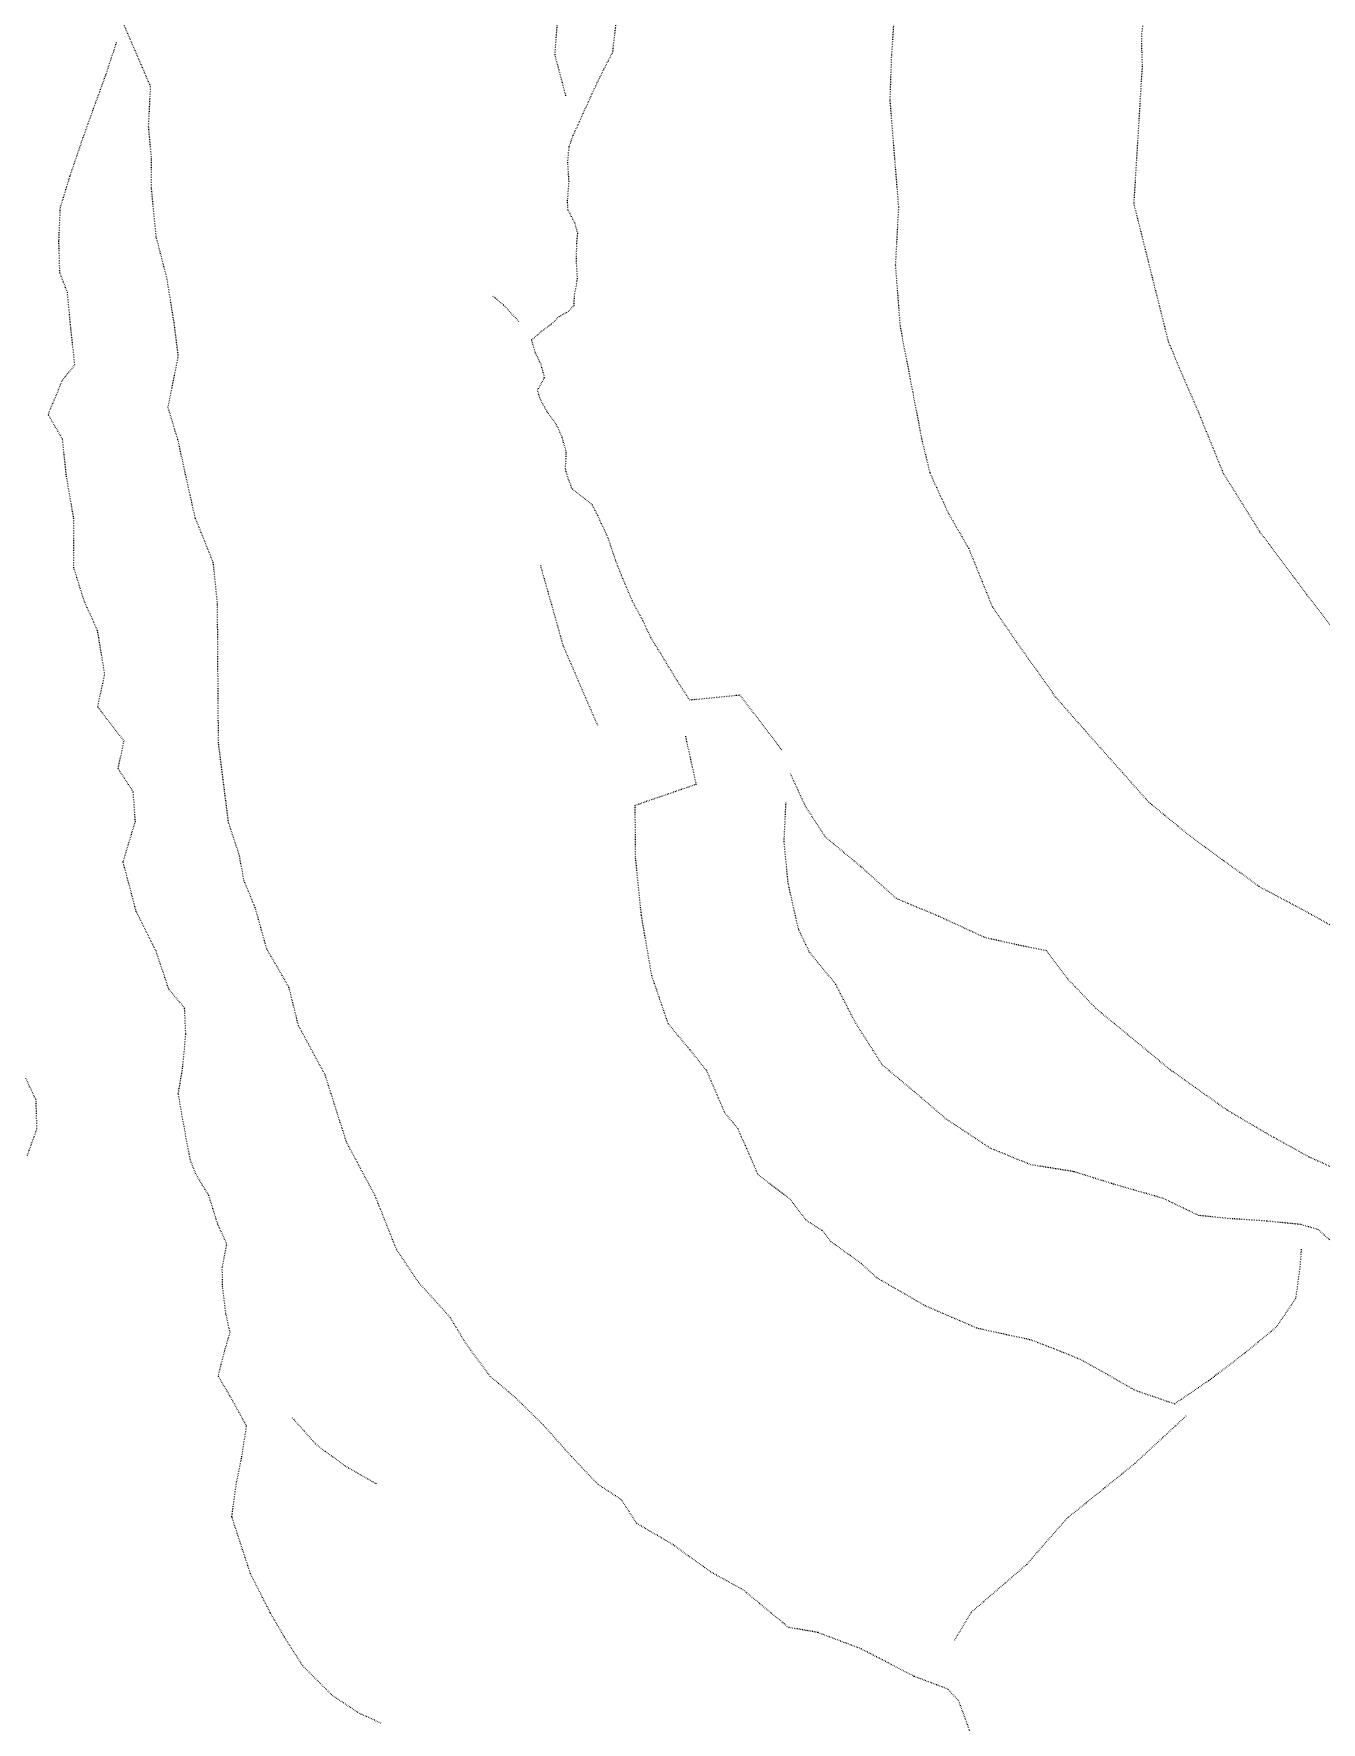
# Model space of a CAD drawing. Extents: x 682410 to 689460, y 7661803 to 7669124.
# Drawn here: x 684706.3 to 684974, y 7663537.7 to 7663888.6 of the extents above; entities that cross this region are included whole.
import ezdxf

# ---------------------------------------------------------------- set-up
doc = ezdxf.new("R2010")
doc.units = 0
doc.header["$MEASUREMENT"] = 0
doc.linetypes.add('DOT', pattern=[0.25, 0, -0.25])
doc.layers.add('02 TOE_Line', color=1, linetype='DOT', lineweight=20)

msp = doc.modelspace()

# ---------------------------------------------------------------- linework, layer by layer
at = {"layer": '02 TOE_Line'}
for points in [[(684791.23, 7664034.11, 4040.18), (684791.23, 7664027.28, 4040.16), (684792.95, 7664019.36, 4040.14), (684793.46, 7664008.15, 4040.04), (684794.41, 7663999.5, 4039.77), (684795.26, 7663990.09, 4039.89), (684796.26, 7663984.79, 4040.02), (684800.06, 7663976.8, 4039.56), (684800.77, 7663973.18, 4039.58), (684801.42, 7663970.08, 4039.54), (684807.92, 7663965.03, 4039.46), (684805.64, 7663959.06, 4039.52), (684804.61, 7663956.67, 4039.71), (684804.22, 7663947.71, 4040.04), (684805.31, 7663936.41, 4039.85), (684808.85, 7663933.56, 4039.67), (684811.12, 7663924.74, 4039.71), (684810.93, 7663917.08, 4039.8), (684810.33, 7663911.15, 4039.81), (684813.98, 7663902.56, 4039.85), (684815.14, 7663891.68, 4039.88), (684814.58, 7663884.26, 4039.89), (684816.85, 7663875.69, 4039.81)], [(684901.38, 7663534.57, 3965.49), (684898.61, 7663542.13, 3970.68), (684896.32, 7663544.61, 3972.9), (684889.31, 7663547.25, 3973.57), (684878.31, 7663552.95, 3974.76), (684869.27, 7663556.37, 3975.35), (684863.21, 7663557.42, 3975.6), (684853.78, 7663565.21, 3977.3), (684846.98, 7663568.97, 3977.05), (684839.02, 7663574.73, 3976.61), (684831.63, 7663579.04, 3977.63), (684828.44, 7663583.96, 3977.59), (684823.53, 7663587.18, 3977.79), (684818.09, 7663592.91, 3978.29), (684812.18, 7663599.53, 3979.21), (684806.23, 7663605.35, 3978.53), (684801.17, 7663609.58, 3978.72), (684796.16, 7663616.33, 3978.7), (684792.88, 7663621.81, 3979.67), (684786.27, 7663629.13, 3978.86), (684781.66, 7663636.02, 3978.21), (684777.25, 7663647.12, 3977.85), (684771.28, 7663658.3, 3978.11), (684766.87, 7663672.22, 3978.23), (684761.31, 7663682.47, 3977.72), (684759.34, 7663690.42, 3979.33), (684754.72, 7663698.42, 3978.87), (684752.31, 7663707, 3978.75), (684749.96, 7663712.68, 3979.34), (684749.04, 7663717.8, 3979.52), (684746.77, 7663724.69, 3979.71), (684746, 7663730.78, 3979.39), (684744.68, 7663741.29, 3979.59), (684744.47, 7663770.23, 3983.22), (684743.59, 7663778.73, 3983.32), (684739.82, 7663788.06, 3982.9), (684736.24, 7663804.21, 3983.92), (684734.18, 7663810.99, 3983.68), (684736.33, 7663821.6, 3983.85), (684735.5, 7663828.18, 3984.53), (684733.97, 7663837.8, 3986.03), (684731.73, 7663846.35, 3987.17), (684730.75, 7663856.53, 3988.38), (684730.77, 7663862.72, 3989.09), (684730.15, 7663869.22, 3989.61), (684730.56, 7663877.66, 3990.24), (684724.55, 7663891.58, 3987.71)], [(684861.83, 7663739.74, 4049.2), (684853.12, 7663751.14, 4041.97), (684842.66, 7663750.11, 4035.42), (684840.09, 7663754.08, 4035.3), (684837.41, 7663758.51, 4035.17), (684834.57, 7663763.09, 4035.07), (684832.92, 7663766.65, 4035.06), (684830.66, 7663770.82, 4035.1), (684828.44, 7663776.13, 4035.73), (684827.21, 7663779.27, 4035.64), (684825.66, 7663783.91, 4035.81), (684823.5, 7663788.54, 4036.09), (684822.41, 7663790.66, 4036.06), (684820.87, 7663791.94, 4035.55), (684818.24, 7663794, 4034.63), (684817.37, 7663796.22, 4034.61), (684816.8, 7663798.23, 4034.69), (684817.01, 7663801.58, 4035.58), (684816.13, 7663804.72, 4035.97), (684814.84, 7663807.6, 4035.6), (684812.94, 7663810.13, 4034.84), (684811.6, 7663812.55, 4034.33), (684811.03, 7663814.51, 4034.31), (684812.47, 7663817.14, 4035.84), (684811.75, 7663819.87, 4035.75), (684810.57, 7663822.29, 4035.83), (684809.79, 7663824.97, 4035.31), (684811.91, 7663826.82, 4037.06), (684814.22, 7663828.52, 4038.62), (684815.51, 7663829.86, 4039.82), (684817.37, 7663830.84, 4041.07), (684818.6, 7663832.13, 4042.18), (684818.71, 7663834.24, 4042.41), (684819.32, 7663837.69, 4042.83), (684819.12, 7663841.14, 4043.06), (684819.17, 7663844.95, 4043), (684819.38, 7663847.12, 4042.95), (684818.76, 7663849.33, 4042.5), (684817.31, 7663852.06, 4041.37), (684817.26, 7663853.97, 4041.02), (684817.57, 7663857.83, 4040.92), (684817.31, 7663861.8, 4040.72), (684817.57, 7663865.1, 4040.55), (684818.45, 7663867.52, 4040.05), (684820.2, 7663871.33, 4040.1), (684821.95, 7663875.25, 4040.19), (684823.55, 7663878.65, 4040.25), (684824.84, 7663881.27, 4040.17), (684825.71, 7663882.97, 4040.12), (684826.69, 7663884.78, 4040.05), (684826.79, 7663886.07, 4040.03), (684827.62, 7663892.87, 4039.95)], [(684885.25, 7663893.71, 4071.15), (684884.59, 7663884.03, 4071.07), (684884.26, 7663874.84, 4070.99), (684885.25, 7663862.53, 4070.97), (684886.07, 7663852.51, 4071.42), (684885.41, 7663840.53, 4071.3), (684886.4, 7663827.73, 4071.29), (684889.02, 7663814.11, 4071.37), (684890.83, 7663804.59, 4071.47), (684892.63, 7663797.2, 4071.41), (684896.41, 7663789, 4071.42), (684900.67, 7663781.61, 4071.45), (684905.6, 7663769.47, 4071.54), (684910.69, 7663762.08, 4071.59), (684918.73, 7663750.76, 4071.65), (684924.64, 7663744.03, 4071.56), (684932.68, 7663735, 4071.27), (684938.09, 7663728.93, 4070.89), (684946.47, 7663722.04, 4071.02), (684961.07, 7663711.37, 4070.97), (684969.44, 7663706.94, 4070.69), (684977.48, 7663702.5, 4070.24)], [(684937.32, 7663894.27, 4104.12), (684936.58, 7663888.37, 4103.9), (684936.63, 7663884.72, 4103.83), (684936.73, 7663881.84, 4103.81), (684934.98, 7663853.3, 4103.61), (684937.53, 7663843.08, 4103.64), (684942.18, 7663824.5, 4103.31), (684948.45, 7663809.86, 4103.11), (684953.56, 7663797.32, 4102.54), (684961.23, 7663785.01, 4101.97), (684970.99, 7663772, 4102.11), (684977.49, 7663763.63, 4102.44)], [(684778.44, 7663537.54, 3960.04), (684773.99, 7663539.54, 3960.12), (684768.46, 7663543.19, 3960.26), (684762.21, 7663549.42, 3960.45), (684758.38, 7663555.41, 3960.9), (684755.45, 7663560.48, 3961.28), (684751.34, 7663568.57, 3962.07), (684747.45, 7663580.43, 3963.63), (684748.45, 7663587.68, 3964.89), (684749.54, 7663592.93, 3965.23), (684750.52, 7663599.28, 3965.92), (684747.04, 7663605.57, 3966.14), (684744.63, 7663609.62, 3966.66), (684745.89, 7663614.66, 3967.05), (684747.09, 7663618.72, 3967.39), (684746.22, 7663622.55, 3967.67), (684745.53, 7663628.28, 3968.16), (684745.46, 7663632.33, 3968.61), (684746.41, 7663637.02, 3969.65), (684744.46, 7663641.4, 3970.55), (684742.67, 7663647.19, 3970.9), (684740.09, 7663651.38, 3971.03), (684738.83, 7663654.53, 3971.11), (684737.51, 7663661.51, 3971.51), (684736.33, 7663668.32, 3971.9), (684737.22, 7663673.59, 3972.01), (684737.88, 7663680.73, 3972.45), (684737.63, 7663686.09, 3972.62), (684734.33, 7663690.09, 3973.26), (684731.69, 7663697.97, 3973.95), (684727.59, 7663706.15, 3975.28), (684724.85, 7663716.45, 3976.06), (684727.39, 7663724.91, 3976.42), (684726.95, 7663731.07, 3976.42), (684723.81, 7663735.87, 3976.67), (684725.05, 7663741.6, 3976.7), (684719.58, 7663748.71, 3977.25), (684721.02, 7663755.48, 3977.26), (684719.55, 7663764.53, 3977.75), (684716.69, 7663770.86, 3978.35), (684714.59, 7663777.64, 3978.76), (684714.58, 7663787.87, 3979.47), (684713.08, 7663796.59, 3980.17), (684712.24, 7663804.38, 3980.89), (684709.27, 7663809.43, 3981.14), (684712.23, 7663816.57, 3981.85), (684714.81, 7663819.84, 3982.2), (684713.98, 7663827.42, 3982.84), (684713.26, 7663834.82, 3983.39), (684711.69, 7663839, 3983.86), (684711.5, 7663845.5, 3984.27), (684711.81, 7663852.5, 3984.88), (684713.81, 7663859, 3985.5), (684716.19, 7663866, 3985.96), (684718.69, 7663873, 3986.33), (684721.25, 7663880, 3986.73), (684723.56, 7663887, 3987.31)], [(684807.12, 7663828.8, 4034.45), (684803.95, 7663832.23, 4033.07), (684801.68, 7663834.07, 4032.47)], [(684811.6, 7663778.12, 4030.65), (684816.34, 7663761.36, 4030.56), (684823.54, 7663744.78, 4030.09)], [(684841.77, 7663742.6, 4035.81), (684843.97, 7663732.59, 4038.53), (684831.25, 7663728.2, 4030.23), (684831.35, 7663717.18, 4029.93), (684832.55, 7663705.4, 4029.75), (684834.7, 7663692.94, 4029.47), (684838.11, 7663682.95, 4029.95), (684842.65, 7663677.48, 4030.11), (684846.17, 7663673.11, 4030.09), (684849.9, 7663664.4, 4029.63), (684852.61, 7663661.14, 4029.45), (684856.84, 7663651.53, 4029.08), (684863.56, 7663646.39, 4028.67), (684866.77, 7663642.1, 4028.44), (684870.23, 7663639.88, 4028.34), (684872.01, 7663637.61, 4028.31), (684878.27, 7663633.09, 4028.41), (684881.52, 7663630.11, 4028.2), (684891.57, 7663624.3, 4027.67), (684902.31, 7663619.66, 4027.26), (684913.61, 7663617.2, 4027.36), (684919.67, 7663614.85, 4027.09), (684923.88, 7663613.13, 4026.83), (684929.18, 7663610.19, 4026.34), (684935.13, 7663606.76, 4025.92), (684943.49, 7663603.89, 4025.3), (684950.62, 7663608.75, 4029.32), (684957.91, 7663614.31, 4033.63), (684964.69, 7663619.89, 4037.8), (684968.7, 7663625.83, 4041.35), (684969.6, 7663632.4, 4045.94), (684969.87, 7663636.05, 4047.99)], [(684863.59, 7663734.8, 4050.42), (684866.66, 7663728.09, 4049.58), (684870.83, 7663721.7, 4049.62), (684878.2, 7663715.56, 4049.61), (684885.57, 7663708.93, 4049.66), (684894.42, 7663705.24, 4049.71), (684904, 7663700.82, 4049.8), (684910.63, 7663699.35, 4049.82), (684916.77, 7663698.12, 4049.02), (684921.19, 7663692.22, 4049.83), (684927.09, 7663686.08, 4049.73), (684935.44, 7663679.2, 4049.75), (684942.57, 7663673.31, 4049.66), (684954.36, 7663664.96, 4049.76), (684962.71, 7663660.04, 4049.68), (684971.55, 7663655.13, 4049.84), (684982.12, 7663650.46, 4049.95)], [(684976.5, 7663637.23, 4050.61), (684973.38, 7663640.05, 4050.64), (684969.78, 7663641.14, 4050.21), (684962.62, 7663641.85, 4050.3), (684955.53, 7663642.32, 4050.39), (684948.52, 7663643.01, 4050.27), (684941.04, 7663646.59, 4050.19), (684930.74, 7663649.54, 4050.02), (684922.57, 7663652.12, 4049.88), (684913.59, 7663653.55, 4049.49), (684905.11, 7663657.02, 4049.63), (684896, 7663663.04, 4049.85), (684889.34, 7663668.76, 4049.95), (684882.7, 7663674.3, 4049.81), (684877.05, 7663683.19, 4049.86), (684873.01, 7663691.09, 4049.99), (684867.57, 7663697.7, 4049.87), (684865.26, 7663702.58, 4049.95), (684863.13, 7663712.02, 4050.04), (684862.28, 7663720.69, 4050), (684862.69, 7663729.08, 4050.02)], [(684704.94, 7663655.5, 3970.37), (684706.94, 7663661, 3970.81), (684706.75, 7663667, 3971.44), (684704.62, 7663671.5, 3971.93)], [(684760.02, 7663600.99, 3970.96), (684764.86, 7663595.56, 3971.1), (684766.93, 7663593.95, 3970.98), (684771.06, 7663590.95, 3970.74), (684777.49, 7663587.27, 3970.37)], [(684945.87, 7663601.37, 4025.04), (684935.2, 7663591.47, 4016.43), (684921.08, 7663580.07, 4005.01), (684912.72, 7663570.51, 3996.05), (684901.18, 7663560.55, 3986.18), (684897.59, 7663554.57, 3981.09)]]:
    msp.add_polyline3d(points, dxfattribs=at)

doc.saveas('drawing.dxf')
